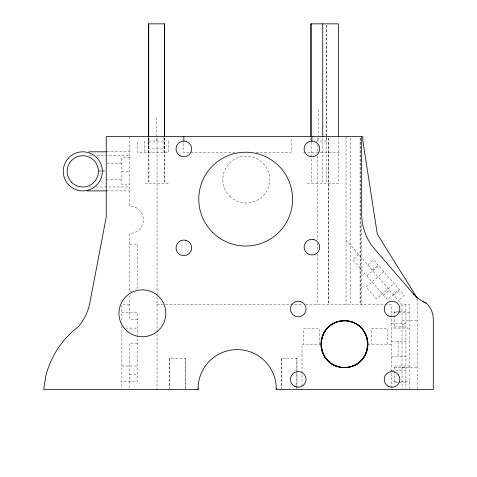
<?xml version="1.0" encoding="UTF-8"?>
<svg xmlns="http://www.w3.org/2000/svg" width="477" height="477" viewBox="0 0 477 477"><rect width="100%" height="100%" fill="white"/><g stroke="black" fill="none" stroke-linecap="round" stroke-linejoin="round"><path stroke-width="0.36" stroke-dasharray="2.38 1.79" d="M358.692 254.545L352.777 259.655L387.372 299.657L399.195 289.426M367.719 264.979L373.628 259.87L404.311 295.341L398.396 300.456M372.209 270.173L378.124 265.063M366.92 276.004L378.744 265.778M383.854 271.693L366.121 287.029L376.347 298.858L394.085 283.517M383.46 295.132L389.369 290.016M393.907 295.257L399.815 290.147M148.609 141.103L164.243 141.103M315.78 141.103L326.435 141.103L326.435 136.583M107.063 151.811L129.696 151.811M234.994 152.217L183.156 152.217L183.156 141.794M256.107 152.217L291.203 152.217L291.203 138.074M303.569 152.217L340.447 152.217M89.509 155.717L93.104 155.717M96.801 155.717L129.696 155.717M129.696 157.815L121.879 157.815L121.879 184.891L129.696 184.891M106.991 163.533L121.879 163.533M98.429 170.128L101.273 170.128M101.983 170.128L105.536 170.128M98.429 171.35L101.273 171.35M101.983 171.35L105.536 171.35M121.879 171.35L129.696 171.35M106.246 179.167L121.879 179.167M145.014 183.484L168.464 183.484M307.271 183.484L338.366 183.484L338.366 138.074M88.835 186.984L92.544 186.984M96.163 186.984L129.696 186.984M107.063 190.895L129.696 190.895M129.696 244.146L137.513 244.146L137.513 290.249M129.696 291.048L131.831 291.048M129.696 304.642L121.879 304.642L121.879 322.583M157.052 304.642L303.086 304.642M305.697 304.642L391.349 304.642L391.349 388.719M346.04 239.919L402.022 304.642L409.838 304.642L409.838 388.719M398.599 311.356L394.205 311.356L394.205 328.093L409.838 328.093M399.332 311.356L405.927 311.356M121.879 312.465L137.513 312.459L137.513 381.648L121.879 381.648M394.205 312.459L397.925 312.459M398.671 312.459L409.838 312.459M137.513 319.34L129.696 319.34L129.696 294.917M402.022 320.741L417.655 320.741M391.349 323.603L405.927 323.603M402.022 324.271L405.927 324.271M394.205 326.924L405.927 326.924M125.6 328.093L137.513 328.087M391.349 341.204L405.927 341.204M137.513 343.16L129.696 343.16L129.696 389.465M320.997 344.15L302.001 344.15L302.001 388.725M367.898 344.15L391.349 344.15M391.349 356.838L405.927 356.838M169.806 358.197L169.806 388.719L169.758 358.197L185.44 358.197L185.44 388.719M281.311 358.197L281.311 388.719L281.263 358.197L296.944 358.197L296.944 388.719M121.879 366.014L137.513 366.014M409.838 366.014L394.205 366.014L394.205 382.757L398.599 382.757M394.205 367.189L405.927 367.189M402.022 367.6L417.655 367.6M391.349 370.504L405.927 370.504M129.696 374.427L137.513 374.427M394.205 381.648L397.925 381.648M400.907 381.648L409.838 381.648M399.332 382.757L405.927 382.757M417.655 298.823L417.655 388.737M405.927 304.642L405.927 388.719M402.022 304.642L402.022 388.737M398.11 341.204L398.11 356.838M387.443 344.15L387.443 328.516L371.81 328.516L371.81 344.15M361.673 224.333L361.673 304.642M360.391 138.074L360.391 304.642M360.081 138.068L360.081 304.642M350.422 138.074L350.422 304.642M346.04 136.583L346.04 304.642M328.814 138.074L328.814 304.642M328.51 138.074L328.51 304.642M326.817 25.335L326.817 135.844M326.817 138.074L326.817 183.484M326.435 25.335L326.435 135.844M322.732 138.074L322.732 183.484M319.316 344.15L319.316 328.516L303.682 328.516L303.682 344.15M318.618 109.835L318.618 135.844M318.618 137.877L318.618 141.103M317.3 138.074L317.3 141.788M317.3 144.764L317.3 152.944M317.3 155.919L317.3 239.949M317.3 242.924L317.3 251.105M317.3 254.08L317.3 304.642M311.183 138.074L311.183 183.484M310.801 137.877L310.801 139.809M296.897 358.197L296.897 385.744M296.897 386.489L296.897 388.719M185.392 358.197L185.392 388.719M168.673 141.103L168.673 152.217L137.4 152.217L137.4 141.103M164.559 138.074L164.559 183.484M164.386 138.074L164.386 183.484M164.243 137.877L164.243 148.919L148.609 148.919L148.609 137.877M163.975 137.376L163.975 152.217M157.052 138.074L157.052 295.722M157.052 296.467L157.052 389.465M156.426 117.652L156.426 141.103M148.925 138.074L148.925 183.484M148.752 138.074L148.752 183.484M148.341 137.376L148.341 152.217M144.436 141.103L144.436 152.217M129.696 136.583L129.696 206.124A13.678 13.678 0 0 1 143.374 219.802A13.678 13.678 0 0 1 129.696 233.48L129.696 291.954M121.879 326.012L121.879 388.719M229.711 196.16A23.451 23.451 0 0 0 268.945 185.648A23.451 23.451 0 0 0 240.223 156.927A23.451 23.451 0 0 0 229.711 196.16"/><path stroke-width="0.72" d="M198.092 389.465L198.092 388.677A39.084 39.084 0 0 1 237.176 349.593A39.084 39.084 0 0 1 276.261 388.677L276.159 389.465L433.289 389.465L433.289 319.22A21.864 21.864 0 0 0 426.36 303.259L422.843 301.446M344.752 367.564C375.441 366.342 374.862 321.176 344.15 320.741C313.455 321.963 314.033 367.129 344.752 367.564A23.415 23.415 0 0 0 350.219 321.462M344.448 367.528L344.448 367.6C375.208 366.771 375.208 321.534 344.448 320.699C314.176 321.391 313.449 366.038 343.726 367.505M88.835 151.811L106.335 151.811M87.058 190.895L106.335 190.895M344.752 320.741L344.15 320.741A23.415 23.415 0 0 0 338.682 366.843M426.36 303.259L423.85 301.977A35.536 35.536 0 0 1 413.106 293.564M413.869 294.416L374.827 249.298A53.979 53.979 0 0 1 361.673 213.988L361.673 136.583M417.262 298.191L377.307 234.094L362.89 141.103L362.89 136.583L106.246 136.583L106.246 217.059L89.515 304.636A53.257 53.257 0 0 1 78.347 326.685L72.051 332.022A88.644 88.644 0 0 0 45.744 376.305L43.711 389.465L198.199 389.465L198.092 388.677M338.366 136.583L338.366 23.85L310.801 23.85L310.801 136.583M322.732 23.85L322.732 136.583M311.904 136.583L311.904 141.103M311.183 23.85L311.183 136.583M276.261 388.677L276.261 389.465M183.854 136.583L183.854 141.103M164.559 136.583L164.559 23.85L148.341 23.85L148.341 136.637M164.386 23.85L164.386 136.583M148.752 23.85L148.752 136.583M313.89 239.591L311.863 239.335A7.817 7.817 0 0 0 304.839 250.497A7.817 7.817 0 0 0 317.921 252.142A7.817 7.817 0 0 0 313.89 239.591M185.839 240.307L183.812 240.05A7.817 7.817 0 0 0 176.788 251.212A7.817 7.817 0 0 0 189.87 252.858A7.817 7.817 0 0 0 185.839 240.307M332.725 364.458A23.451 23.451 0 0 0 367.898 344.15A23.451 23.451 0 0 0 332.725 323.841A23.451 23.451 0 0 0 332.725 364.458M212.521 232.281A46.901 46.901 0 0 0 290.988 211.257A46.901 46.901 0 0 0 233.545 153.815A46.901 46.901 0 0 0 212.521 232.281M179.948 155.687A7.817 7.817 0 0 0 191.671 148.919A7.817 7.817 0 0 0 179.948 142.146A7.817 7.817 0 0 0 179.948 155.687M306.377 154.447A7.817 7.817 0 0 0 319.459 150.941A7.817 7.817 0 0 0 309.883 141.365A7.817 7.817 0 0 0 306.377 154.447M388.141 315.78A7.817 7.817 0 0 0 399.863 309.013A7.817 7.817 0 0 0 388.141 302.239A7.817 7.817 0 0 0 388.141 315.78M294.339 315.78A7.817 7.817 0 0 0 306.067 309.013A7.817 7.817 0 0 0 294.339 302.239A7.817 7.817 0 0 0 294.339 315.78M294.339 386.131A7.817 7.817 0 0 0 306.067 379.364A7.817 7.817 0 0 0 294.339 372.591A7.817 7.817 0 0 0 294.339 386.131M388.141 386.131A7.817 7.817 0 0 0 399.863 379.364A7.817 7.817 0 0 0 388.141 372.591A7.817 7.817 0 0 0 388.141 386.131M126.733 330.782A23.451 23.451 0 0 0 165.328 318.123A23.451 23.451 0 0 0 135.063 291.03A23.451 23.451 0 0 0 126.733 330.782M68.98 185.171A19.539 19.539 0 0 0 101.673 176.412A19.539 19.539 0 0 0 77.739 152.479A19.539 19.539 0 0 0 68.98 185.171M71.741 182.405A15.634 15.634 0 0 0 97.898 175.399A15.634 15.634 0 0 0 78.747 156.253A15.634 15.634 0 0 0 71.741 182.405"/></g></svg>
